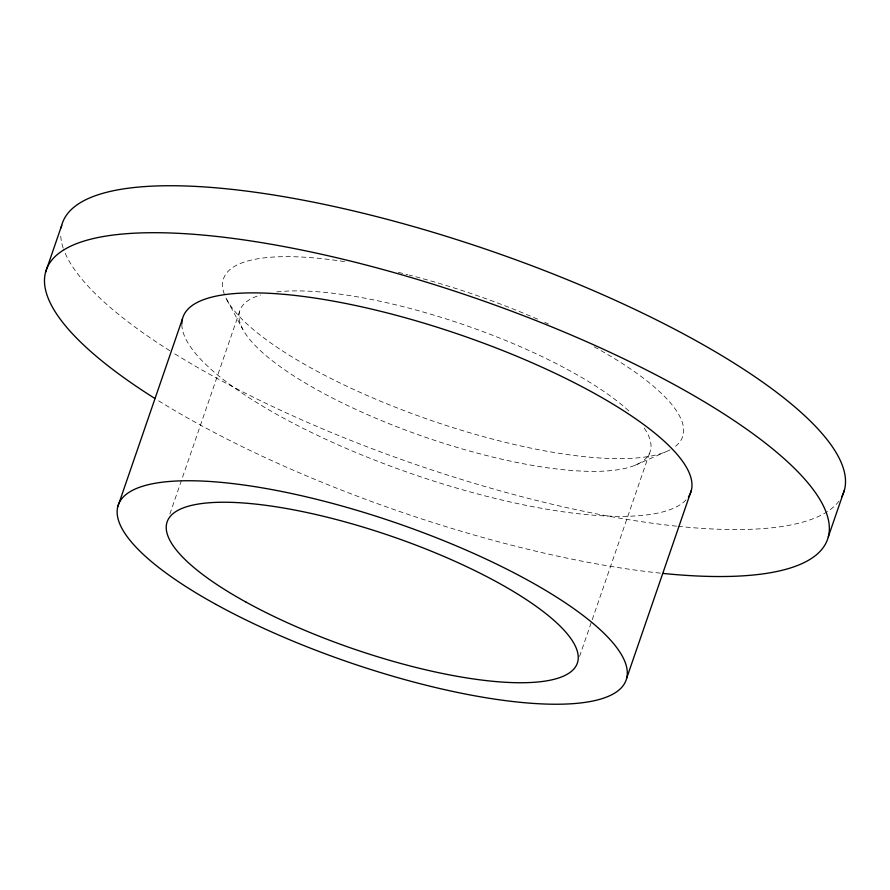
<?xml version="1.0" encoding="UTF-8"?>
<svg xmlns="http://www.w3.org/2000/svg" width="890" height="890" viewBox="0 0 890 890"><rect width="100%" height="100%" fill="white"/><g stroke="black" fill="none" stroke-linecap="round" stroke-linejoin="round"><path stroke-width="0.67" stroke-dasharray="4.45 3.34" d="M169.868 514.064L239.477 311.901M579.557 656.464L650.523 450.362M635.015 465.303L665.72 451.842M537.549 319.143L528.104 315.116A242.759 66.505 19 0 0 409.055 275.01M544.758 322.302L548.474 324.016M226.783 299.585L242.77 329.244M644.227 428.079A216.926 59.43 19 0 1 423.952 436.734A216.926 59.43 19 0 1 260.603 295.013M276.734 291.909A216.926 59.43 19 0 1 630.153 412.137M839.003 501.081A413.205 113.197 19 0 1 677.857 526.313M676.545 526.168A413.205 113.197 19 0 1 173.45 352.996M169.868 350.749A413.205 113.197 19 0 1 63.635 249.345M63.201 248.099A413.205 113.197 19 0 1 60.665 234.137M594.197 346.811A242.759 66.505 19 0 1 675.532 446.279M670.092 449.806A242.759 66.505 19 0 1 431.038 420.392A242.759 66.505 19 0 1 225.226 296.381M224.38 294.301A242.759 66.505 19 0 1 346.588 261.927M398.331 272.34A242.759 66.505 19 0 1 407.709 274.665M660.369 573.138A413.205 113.197 19 0 1 157.274 399.966M686.012 499.924A268.58 73.581 19 0 1 408.777 472.735A268.58 73.581 19 0 1 181.838 323.771"/><path stroke-width="1.33" d="M45.535 272.351L61.71 225.381M117.769 506.777L182.45 318.898M626.682 678.202L691.374 490.334M828.29 536.881L844.465 489.923M61.176 227.807A413.205 113.197 19 0 1 490.334 250.746A413.205 113.197 19 0 1 841.74 496.82M154.882 398.464A413.205 113.197 19 0 1 178.968 233.358A413.205 113.197 19 0 1 745.575 428.446A413.205 113.197 19 0 1 663.006 573.416M181.838 323.771A268.58 73.581 19 0 1 458.817 334.34A268.58 73.581 19 0 1 688.404 496.943M246.13 602.163A216.926 59.43 19 0 0 576.375 665.364A216.926 59.43 19 0 0 294.178 509.937A216.926 59.43 19 0 0 246.13 602.163M216.103 604.477A268.58 73.581 19 0 0 624.98 682.708A268.58 73.581 19 0 0 275.589 490.279A268.58 73.581 19 0 0 216.103 604.477"/></g></svg>
